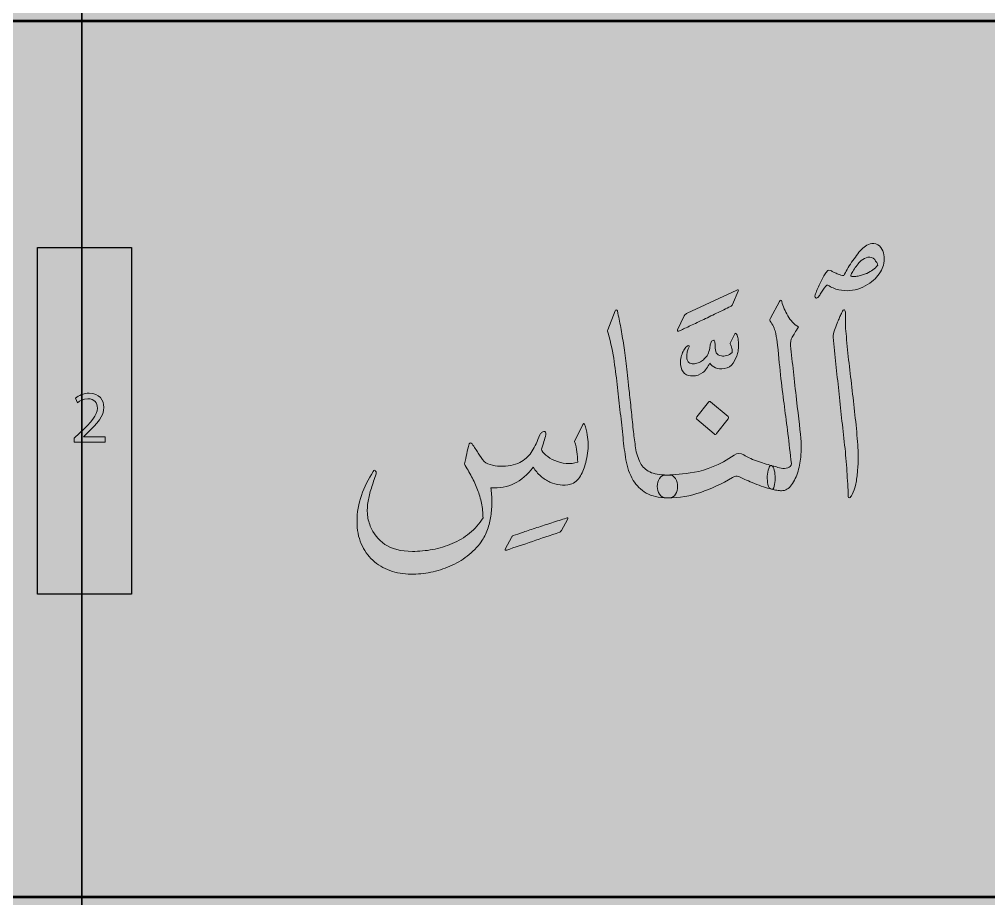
# Model space of a CAD drawing. Header units: inches. Extents: x -1481 to -429, y -1676 to -696.
# Drawn here: x -836.4 to -800.39, y -865.23 to -832.57 of the extents above; entities that cross this region are included whole.
import ezdxf

# ---------------------------------------------------------------- set-up
doc = ezdxf.new("R2010")
doc.units = ezdxf.units.IN
doc.header["$MEASUREMENT"] = 0
doc.layers.add('Layer 1', color=7, linetype='Continuous')
picture_1 = doc.add_image_def('image11.png', size_in_pixel=(53, 195))

# ---------------------------------------------------------------- blocks, each defined once
blk = doc.blocks.new('block 233')
at = {"layer": 'Layer 1', "true_color": 0x009344}
h = blk.add_hatch(color=114, dxfattribs=at)
h.dxf.hatch_style = 2
h.paths.add_polyline_path([(-693.785, -985.727), (-933.785, -985.727), (-933.785, -695.727), (-693.785, -695.727)])
blk = doc.blocks.new('block 299')
at = {"layer": 'Layer 1', "color": 40, "lineweight": 30, "true_color": 0xf9a01b}
for points in [[(-873.134, -776.717), (-834.071, -776.717), (-834.071, -979.845), (-873.134, -979.845), (-873.134, -776.717)], [(-834.071, -776.717), (-795.008, -776.717), (-795.008, -979.845), (-834.071, -979.845), (-834.071, -776.717)]]:
    blk.add_lwpolyline(points, dxfattribs=at)
blk = doc.blocks.new('block 298')
at = {"layer": 'Layer 1', "true_color": 0x49c6ea}
h = blk.add_hatch(color=133, dxfattribs=at)
h.dxf.hatch_style = 2
h.paths.add_polyline_path([(-918.978, -972.482), (-748.663, -972.482), (-748.663, -755.291), (-918.978, -755.291)])
h = blk.add_hatch(color=133, dxfattribs=at)
h.dxf.hatch_style = 2
h.paths.add_polyline_path([(-907.24, -967.404), (-761.143, -967.404), (-761.143, -765.838), (-907.24, -765.838)])
at = {"layer": 'Layer 1', "true_color": 0xffed96}
h = blk.add_hatch(color=41, dxfattribs=at)
h.dxf.hatch_style = 2
h.paths.add_polyline_path([(-911.867, -865.164), (-756.165, -865.164), (-756.165, -832.639), (-911.867, -832.639)])
at = {"layer": 'Layer 1', "lineweight": 0}
blk.add_lwpolyline([(-911.867, -865.164), (-756.165, -865.164), (-756.165, -832.639), (-911.867, -832.639), (-911.867, -865.164)], dxfattribs=at)
at = {"layer": 'Layer 1', "color": 44, "lineweight": 53, "true_color": 0xaf7e09}
blk.add_lwpolyline([(-911.867, -865.164), (-756.165, -865.164), (-756.165, -832.639), (-911.867, -832.639), (-911.867, -865.164)], dxfattribs=at)
at = {"layer": 'Layer 1'}
blk.add_blockref('block 299', (0, 0), dxfattribs=at)
blk = doc.blocks.new('block 343')
at = {"layer": 'Layer 1', "true_color": 0x231f20}
h = blk.add_hatch(color=250, dxfattribs=at)
h.dxf.hatch_style = 2
edge = h.paths.add_edge_path()
edge.add_spline(control_points=[(-816.326, -851.625), (-816.669, -851.735), (-817.006, -851.847), (-817.339, -851.962), (-817.671, -852.076), (-817.989, -852.183), (-818.294, -852.283), (-818.35, -852.301), (-818.364, -852.283), (-818.336, -852.23), (-818.336, -852.23), (-818.121, -851.823), (-818.121, -851.823), (-818.11, -851.801), (-818.101, -851.785), (-818.092, -851.774), (-818.083, -851.764), (-818.068, -851.755), (-818.047, -851.748), (-817.953, -851.712), (-817.829, -851.668), (-817.675, -851.617), (-817.521, -851.565), (-817.354, -851.51), (-817.173, -851.451), (-816.993, -851.392), (-816.809, -851.332), (-816.62, -851.271), (-816.431, -851.21), (-816.251, -851.154), (-816.079, -851.1), (-816.051, -851.089), (-816.034, -851.086), (-816.027, -851.092), (-816.02, -851.097), (-816.023, -851.114), (-816.037, -851.143), (-816.037, -851.143), (-816.263, -851.561), (-816.263, -851.561), (-816.273, -851.575), (-816.283, -851.588), (-816.292, -851.6), (-816.3, -851.613), (-816.312, -851.621), (-816.326, -851.625)], knot_values=[0, 0, 0, 0, 1, 1, 1, 2, 2, 2, 3, 3, 3, 4, 4, 4, 5, 5, 5, 6, 6, 6, 7, 7, 7, 8, 8, 8, 9, 9, 9, 10, 10, 10, 11, 11, 11, 12, 12, 12, 13, 13, 13, 14, 14, 14, 15, 15, 15, 15], degree=3, periodic=1)
at = {"layer": 'Layer 1', "lineweight": 0}
blk.add_open_spline([(-816.326, -851.625), (-816.669, -851.735), (-817.006, -851.847), (-817.339, -851.962), (-817.671, -852.076), (-817.989, -852.183), (-818.294, -852.283), (-818.35, -852.301), (-818.364, -852.283), (-818.336, -852.23), (-818.336, -852.23), (-818.121, -851.823), (-818.121, -851.823), (-818.11, -851.801), (-818.101, -851.785), (-818.092, -851.774), (-818.083, -851.764), (-818.068, -851.755), (-818.047, -851.748), (-817.953, -851.712), (-817.829, -851.668), (-817.675, -851.617), (-817.521, -851.565), (-817.354, -851.51), (-817.173, -851.451), (-816.993, -851.392), (-816.809, -851.332), (-816.62, -851.271), (-816.431, -851.21), (-816.251, -851.154), (-816.079, -851.1), (-816.051, -851.089), (-816.034, -851.086), (-816.027, -851.092), (-816.02, -851.097), (-816.023, -851.114), (-816.037, -851.143), (-816.037, -851.143), (-816.263, -851.561), (-816.263, -851.561), (-816.273, -851.575), (-816.283, -851.588), (-816.292, -851.6), (-816.3, -851.613), (-816.312, -851.621), (-816.326, -851.625)], degree=3, knots=[0, 0, 0, 0, 1, 1, 1, 2, 2, 2, 3, 3, 3, 4, 4, 4, 5, 5, 5, 6, 6, 6, 7, 7, 7, 8, 8, 8, 9, 9, 9, 10, 10, 10, 11, 11, 11, 12, 12, 12, 13, 13, 13, 14, 14, 14, 15, 15, 15, 15], dxfattribs=at)
blk = doc.blocks.new('block 374')
at = {"layer": 'Layer 1', "lineweight": 0}
blk.add_lwpolyline([(-835.718, -853.918), (-832.235, -853.918), (-832.235, -841.042), (-835.718, -841.042), (-835.718, -853.918)], dxfattribs=at)
at = {"layer": 'Layer 1'}
image = blk.add_image(picture_1, insert=(-835.718, -853.918), size_in_units=(3.483, 12.876), dxfattribs=at)
blk = doc.blocks.new('block 373')
at = {"layer": 'Layer 1', "lineweight": 0}
blk.add_lwpolyline([(-835.718, -853.918), (-832.235, -853.918), (-832.235, -841.042), (-835.718, -841.042), (-835.718, -853.918)], dxfattribs=at)
at = {"layer": 'Layer 1'}
blk.add_blockref('block 374', (0, 0), dxfattribs=at)
blk = doc.blocks.new('block 375')
at = {"layer": 'Layer 1', "true_color": 0x231f20}
h = blk.add_hatch(color=250, dxfattribs=at)
h.dxf.hatch_style = 2
edge = h.paths.add_edge_path()
edge.add_spline(control_points=[(-834.358, -848.281), (-834.358, -848.281), (-834.358, -848.132), (-834.358, -848.132), (-834.358, -848.132), (-834.168, -847.948), (-834.168, -847.948), (-833.711, -847.512), (-833.504, -847.281), (-833.501, -847.011), (-833.501, -846.829), (-833.589, -846.661), (-833.857, -846.661), (-834.019, -846.661), (-834.154, -846.743), (-834.237, -846.812), (-834.237, -846.812), (-834.314, -846.641), (-834.314, -846.641), (-834.19, -846.537), (-834.014, -846.459), (-833.807, -846.459), (-833.421, -846.459), (-833.259, -846.724), (-833.259, -846.98), (-833.259, -847.311), (-833.498, -847.578), (-833.876, -847.942), (-833.876, -847.942), (-834.019, -848.074), (-834.019, -848.074), (-834.019, -848.074), (-834.019, -848.08), (-834.019, -848.08), (-834.019, -848.08), (-833.215, -848.08), (-833.215, -848.08), (-833.215, -848.08), (-833.215, -848.281), (-833.215, -848.281), (-833.215, -848.281), (-834.358, -848.281), (-834.358, -848.281)], knot_values=[0, 0, 0, 0, 1, 1, 1, 2, 2, 2, 3, 3, 3, 4, 4, 4, 5, 5, 5, 6, 6, 6, 7, 7, 7, 8, 8, 8, 9, 9, 9, 10, 10, 10, 11, 11, 11, 12, 12, 12, 13, 13, 13, 14, 14, 14, 14], degree=3, periodic=1)
at = {"layer": 'Layer 1', "lineweight": 0}
blk.add_open_spline([(-834.358, -848.281), (-834.358, -848.281), (-834.358, -848.132), (-834.358, -848.132), (-834.358, -848.132), (-834.168, -847.948), (-834.168, -847.948), (-833.711, -847.512), (-833.504, -847.281), (-833.501, -847.011), (-833.501, -846.829), (-833.589, -846.661), (-833.857, -846.661), (-834.019, -846.661), (-834.154, -846.743), (-834.237, -846.812), (-834.237, -846.812), (-834.314, -846.641), (-834.314, -846.641), (-834.19, -846.537), (-834.014, -846.459), (-833.807, -846.459), (-833.421, -846.459), (-833.259, -846.724), (-833.259, -846.98), (-833.259, -847.311), (-833.498, -847.578), (-833.876, -847.942), (-833.876, -847.942), (-834.019, -848.074), (-834.019, -848.074), (-834.019, -848.074), (-834.019, -848.08), (-834.019, -848.08), (-834.019, -848.08), (-833.215, -848.08), (-833.215, -848.08), (-833.215, -848.08), (-833.215, -848.281), (-833.215, -848.281), (-833.215, -848.281), (-834.358, -848.281), (-834.358, -848.281)], degree=3, knots=[0, 0, 0, 0, 1, 1, 1, 2, 2, 2, 3, 3, 3, 4, 4, 4, 5, 5, 5, 6, 6, 6, 7, 7, 7, 8, 8, 8, 9, 9, 9, 10, 10, 10, 11, 11, 11, 12, 12, 12, 13, 13, 13, 14, 14, 14, 14], dxfattribs=at)
blk = doc.blocks.new('block 297')
at = {"layer": 'Layer 1', "true_color": 0x231f20}
h = blk.add_hatch(color=250, dxfattribs=at)
h.dxf.hatch_style = 2
edge = h.paths.add_edge_path()
edge.add_spline(control_points=[(-812.328, -849.496), (-812.083, -849.496), (-811.745, -849.462), (-811.315, -849.394), (-810.884, -849.326), (-810.393, -849.116), (-809.84, -848.763), (-809.724, -848.68), (-809.606, -848.677), (-809.483, -848.752), (-809.371, -848.823), (-809.215, -848.896), (-809.013, -848.969), (-808.812, -849.042), (-808.626, -849.102), (-808.454, -849.148), (-808.409, -849.162), (-808.375, -849.218), (-808.352, -849.314), (-808.329, -849.41), (-808.318, -849.513), (-808.318, -849.622), (-808.318, -849.731), (-808.33, -849.828), (-808.355, -849.914), (-808.379, -849.999), (-808.412, -850.035), (-808.454, -850.021), (-808.65, -849.974), (-808.861, -849.905), (-809.087, -849.814), (-809.312, -849.723), (-809.481, -849.648), (-809.593, -849.587), (-809.667, -849.551), (-809.721, -849.534), (-809.756, -849.536), (-809.791, -849.538), (-809.84, -849.557), (-809.903, -849.592), (-810.309, -849.824), (-810.702, -850.007), (-811.084, -850.141), (-811.465, -850.275), (-811.88, -850.342), (-812.328, -850.342), (-812.328, -850.342), (-812.37, -850.342), (-812.37, -850.342), (-812.478, -850.342), (-812.56, -850.298), (-812.616, -850.211), (-812.672, -850.123), (-812.7, -850.026), (-812.7, -849.919), (-812.7, -849.812), (-812.672, -849.715), (-812.616, -849.627), (-812.56, -849.54), (-812.478, -849.496), (-812.37, -849.496), (-812.37, -849.496), (-812.328, -849.496), (-812.328, -849.496)], knot_values=[0, 0, 0, 0, 1, 1, 1, 2, 2, 2, 3, 3, 3, 4, 4, 4, 5, 5, 5, 6, 6, 6, 7, 7, 7, 8, 8, 8, 9, 9, 9, 10, 10, 10, 11, 11, 11, 12, 12, 12, 13, 13, 13, 14, 14, 14, 15, 15, 15, 16, 16, 16, 17, 17, 17, 18, 18, 18, 19, 19, 19, 20, 20, 20, 21, 21, 21, 21], degree=3, periodic=1)
edge = h.paths.add_edge_path()
edge.add_spline(control_points=[(-810.795, -846.787), (-810.767, -846.755), (-810.741, -846.751), (-810.716, -846.776), (-810.716, -846.776), (-810.071, -847.322), (-810.071, -847.322), (-810.043, -847.355), (-810.041, -847.383), (-810.066, -847.408), (-810.066, -847.408), (-810.496, -847.959), (-810.496, -847.959), (-810.52, -847.995), (-810.548, -847.999), (-810.58, -847.97), (-810.58, -847.97), (-811.231, -847.424), (-811.231, -847.424), (-811.255, -847.399), (-811.255, -847.369), (-811.231, -847.333), (-811.231, -847.333), (-810.795, -846.787), (-810.795, -846.787), (-810.795, -846.787), (-810.795, -846.787), (-810.795, -846.787)], knot_values=[0, 0, 0, 0, 1, 1, 1, 2, 2, 2, 3, 3, 3, 4, 4, 4, 5, 5, 5, 6, 6, 6, 7, 7, 7, 8, 8, 8, 9, 9, 9, 9], degree=3, periodic=1)
edge = h.paths.add_edge_path()
edge.add_spline(control_points=[(-808.458, -849.148), (-808.437, -849.155), (-808.392, -849.168), (-808.324, -849.185), (-808.256, -849.203), (-808.182, -849.221), (-808.101, -849.239), (-808.021, -849.257), (-807.938, -849.254), (-807.854, -849.231), (-807.771, -849.208), (-807.725, -849.155), (-807.718, -849.073), (-807.802, -848.299), (-807.888, -847.596), (-807.975, -846.966), (-808.063, -846.337), (-808.147, -845.574), (-808.227, -844.678), (-808.248, -844.528), (-808.272, -844.383), (-808.298, -844.244), (-808.324, -844.105), (-808.381, -843.968), (-808.469, -843.832), (-808.497, -843.789), (-808.513, -843.762), (-808.518, -843.752), (-808.524, -843.741), (-808.514, -843.714), (-808.49, -843.671), (-808.49, -843.671), (-808.164, -843.056), (-808.164, -843.056), (-808.122, -842.988), (-808.092, -842.988), (-808.075, -843.056), (-808.026, -843.231), (-807.952, -843.406), (-807.854, -843.58), (-807.757, -843.755), (-807.624, -843.894), (-807.456, -843.998), (-807.557, -844.159), (-807.635, -844.286), (-807.689, -844.381), (-807.743, -844.475), (-807.762, -844.578), (-807.744, -844.689), (-807.681, -845.317), (-807.609, -845.984), (-807.526, -846.691), (-807.444, -847.397), (-807.387, -847.924), (-807.356, -848.27), (-807.345, -848.391), (-807.348, -848.554), (-807.364, -848.757), (-807.38, -848.961), (-807.415, -849.161), (-807.471, -849.357), (-807.527, -849.553), (-807.607, -849.723), (-807.71, -849.865), (-807.813, -850.008), (-807.938, -850.079), (-808.085, -850.079), (-808.131, -850.079), (-808.188, -850.074), (-808.256, -850.063), (-808.324, -850.053), (-808.392, -850.038), (-808.458, -850.021), (-808.521, -850.006), (-808.564, -849.95), (-808.587, -849.852), (-808.609, -849.754), (-808.618, -849.65), (-808.613, -849.541), (-808.608, -849.433), (-808.59, -849.337), (-808.56, -849.255), (-808.531, -849.173), (-808.497, -849.137), (-808.458, -849.148)], knot_values=[0, 0, 0, 0, 1, 1, 1, 2, 2, 2, 3, 3, 3, 4, 4, 4, 5, 5, 5, 6, 6, 6, 7, 7, 7, 8, 8, 8, 9, 9, 9, 10, 10, 10, 11, 11, 11, 12, 12, 12, 13, 13, 13, 14, 14, 14, 15, 15, 15, 16, 16, 16, 17, 17, 17, 18, 18, 18, 19, 19, 19, 20, 20, 20, 21, 21, 21, 22, 22, 22, 23, 23, 23, 24, 24, 24, 25, 25, 25, 26, 26, 26, 27, 27, 27, 28, 28, 28, 28], degree=3, periodic=1)
edge = h.paths.add_edge_path()
edge.add_spline(control_points=[(-805.77, -842.087), (-805.735, -842.019), (-805.693, -841.943), (-805.646, -841.859), (-805.599, -841.775), (-805.544, -841.687), (-805.481, -841.594), (-805.414, -841.505), (-805.352, -841.42), (-805.295, -841.34), (-805.237, -841.26), (-805.176, -841.187), (-805.113, -841.123), (-805.05, -841.059), (-804.982, -841.006), (-804.909, -840.965), (-804.835, -840.924), (-804.75, -840.9), (-804.652, -840.893), (-804.543, -840.914), (-804.459, -840.964), (-804.4, -841.043), (-804.34, -841.121), (-804.301, -841.211), (-804.282, -841.313), (-804.262, -841.415), (-804.261, -841.518), (-804.279, -841.624), (-804.297, -841.729), (-804.328, -841.817), (-804.373, -841.889), (-804.471, -842.071), (-804.615, -842.231), (-804.804, -842.37), (-805.024, -842.528), (-805.271, -842.619), (-805.544, -842.644), (-805.673, -842.658), (-805.812, -842.649), (-805.958, -842.617), (-806.105, -842.585), (-806.24, -842.528), (-806.363, -842.445), (-806.384, -842.438), (-806.408, -842.45), (-806.436, -842.48), (-806.464, -842.511), (-806.494, -842.549), (-806.525, -842.595), (-806.557, -842.642), (-806.588, -842.691), (-806.62, -842.743), (-806.651, -842.794), (-806.679, -842.838), (-806.704, -842.874), (-806.739, -842.92), (-806.771, -842.937), (-806.801, -842.925), (-806.831, -842.912), (-806.845, -842.888), (-806.845, -842.852), (-806.832, -842.799), (-806.811, -842.736), (-806.782, -842.665), (-806.755, -842.594), (-806.724, -842.522), (-806.691, -842.451), (-806.657, -842.379), (-806.623, -842.31), (-806.588, -842.242), (-806.553, -842.174), (-806.52, -842.115), (-806.489, -842.065), (-806.461, -842.012), (-806.427, -841.965), (-806.389, -841.926), (-806.35, -841.887), (-806.298, -841.882), (-806.231, -841.91), (-806.217, -841.924), (-806.19, -841.941), (-806.15, -841.961), (-806.11, -841.981), (-806.065, -842), (-806.016, -842.02), (-805.967, -842.039), (-805.92, -842.056), (-805.875, -842.068), (-805.829, -842.081), (-805.794, -842.087), (-805.77, -842.087)], knot_values=[0, 0, 0, 0, 1, 1, 1, 2, 2, 2, 3, 3, 3, 4, 4, 4, 5, 5, 5, 6, 6, 6, 7, 7, 7, 8, 8, 8, 9, 9, 9, 10, 10, 10, 11, 11, 11, 12, 12, 12, 13, 13, 13, 14, 14, 14, 15, 15, 15, 16, 16, 16, 17, 17, 17, 18, 18, 18, 19, 19, 19, 20, 20, 20, 21, 21, 21, 22, 22, 22, 23, 23, 23, 24, 24, 24, 25, 25, 25, 26, 26, 26, 27, 27, 27, 28, 28, 28, 29, 29, 29, 30, 30, 30, 30], degree=3, periodic=1)
edge = h.paths.add_edge_path()
edge.add_spline(control_points=[(-805.775, -843.361), (-805.754, -843.361), (-805.739, -843.37), (-805.73, -843.388), (-805.721, -843.406), (-805.714, -843.425), (-805.709, -843.447), (-805.704, -843.468), (-805.701, -843.49), (-805.701, -843.513), (-805.701, -843.537), (-805.701, -843.554), (-805.701, -843.564), (-805.712, -843.7), (-805.714, -843.833), (-805.707, -843.963), (-805.7, -844.093), (-805.689, -844.225), (-805.675, -844.357), (-805.647, -844.674), (-805.614, -845.003), (-805.575, -845.342), (-805.537, -845.681), (-805.498, -846.022), (-805.457, -846.364), (-805.417, -846.707), (-805.379, -847.048), (-805.342, -847.387), (-805.305, -847.726), (-805.274, -848.056), (-805.25, -848.377), (-805.239, -848.502), (-805.234, -848.649), (-805.234, -848.819), (-805.234, -848.988), (-805.241, -849.16), (-805.255, -849.333), (-805.269, -849.506), (-805.293, -849.671), (-805.326, -849.828), (-805.359, -849.985), (-805.402, -850.117), (-805.455, -850.224), (-805.472, -850.253), (-805.49, -850.278), (-805.507, -850.299), (-805.525, -850.32), (-805.542, -850.335), (-805.56, -850.342), (-805.588, -850.349), (-805.602, -850.335), (-805.602, -850.299), (-805.616, -849.988), (-805.633, -849.674), (-805.654, -849.357), (-805.675, -849.039), (-805.703, -848.716), (-805.738, -848.388), (-805.815, -847.706), (-805.889, -847.035), (-805.958, -846.375), (-806.029, -845.715), (-806.098, -845.047), (-806.168, -844.373), (-806.161, -844.291), (-806.144, -844.207), (-806.116, -844.121), (-806.088, -844.035), (-806.055, -843.946), (-806.016, -843.853), (-805.995, -843.803), (-805.973, -843.749), (-805.948, -843.69), (-805.924, -843.631), (-805.9, -843.578), (-805.877, -843.53), (-805.854, -843.481), (-805.834, -843.441), (-805.817, -843.409), (-805.799, -843.377), (-805.785, -843.361), (-805.775, -843.361)], knot_values=[0, 0, 0, 0, 1, 1, 1, 2, 2, 2, 3, 3, 3, 4, 4, 4, 5, 5, 5, 6, 6, 6, 7, 7, 7, 8, 8, 8, 9, 9, 9, 10, 10, 10, 11, 11, 11, 12, 12, 12, 13, 13, 13, 14, 14, 14, 15, 15, 15, 16, 16, 16, 17, 17, 17, 18, 18, 18, 19, 19, 19, 20, 20, 20, 21, 21, 21, 22, 22, 22, 23, 23, 23, 24, 24, 24, 25, 25, 25, 26, 26, 26, 27, 27, 27, 27], degree=3, periodic=1)
edge = h.paths.add_edge_path()
edge.add_spline(control_points=[(-804.62, -841.493), (-804.697, -841.414), (-804.781, -841.385), (-804.872, -841.407), (-804.963, -841.428), (-805.047, -841.471), (-805.124, -841.535), (-805.155, -841.557), (-805.195, -841.597), (-805.242, -841.656), (-805.289, -841.715), (-805.334, -841.776), (-805.376, -841.84), (-805.418, -841.905), (-805.452, -841.963), (-805.478, -842.014), (-805.504, -842.066), (-805.512, -842.097), (-805.502, -842.108), (-805.47, -842.126), (-805.427, -842.132), (-805.371, -842.127), (-805.315, -842.122), (-805.257, -842.112), (-805.197, -842.097), (-805.138, -842.083), (-805.083, -842.067), (-805.032, -842.049), (-804.981, -842.031), (-804.944, -842.019), (-804.919, -842.012), (-804.828, -841.965), (-804.751, -841.921), (-804.686, -841.878), (-804.621, -841.835), (-804.562, -841.776), (-804.51, -841.701), (-804.51, -841.666), (-804.523, -841.632), (-804.549, -841.6), (-804.576, -841.567), (-804.599, -841.532), (-804.62, -841.493)], knot_values=[0, 0, 0, 0, 1, 1, 1, 2, 2, 2, 3, 3, 3, 4, 4, 4, 5, 5, 5, 6, 6, 6, 7, 7, 7, 8, 8, 8, 9, 9, 9, 10, 10, 10, 11, 11, 11, 12, 12, 12, 13, 13, 13, 14, 14, 14, 14], degree=3, periodic=1)
h = blk.add_hatch(color=250, dxfattribs=at)
h.dxf.hatch_style = 2
edge = h.paths.add_edge_path()
edge.add_spline(control_points=[(-809.903, -843.163), (-809.913, -843.194), (-809.937, -843.219), (-809.974, -843.237), (-810.142, -843.318), (-810.318, -843.403), (-810.502, -843.491), (-810.685, -843.58), (-810.863, -843.664), (-811.035, -843.746), (-811.207, -843.827), (-811.367, -843.903), (-811.515, -843.974), (-811.663, -844.044), (-811.789, -844.103), (-811.894, -844.148), (-811.917, -844.159), (-811.934, -844.159), (-811.944, -844.148), (-811.954, -844.138), (-811.954, -844.122), (-811.944, -844.101), (-811.944, -844.101), (-811.697, -843.581), (-811.697, -843.581), (-811.68, -843.553), (-811.662, -843.533), (-811.644, -843.52), (-811.625, -843.508), (-811.607, -843.497), (-811.591, -843.486), (-811.591, -843.486), (-809.746, -842.627), (-809.746, -842.627), (-809.693, -842.603), (-809.676, -842.617), (-809.696, -842.67), (-809.696, -842.67), (-809.903, -843.163), (-809.903, -843.163), (-809.903, -843.163), (-809.903, -843.163), (-809.903, -843.163)], knot_values=[0, 0, 0, 0, 1, 1, 1, 2, 2, 2, 3, 3, 3, 4, 4, 4, 5, 5, 5, 6, 6, 6, 7, 7, 7, 8, 8, 8, 9, 9, 9, 10, 10, 10, 11, 11, 11, 12, 12, 12, 13, 13, 13, 14, 14, 14, 14], degree=3, periodic=1)
edge = h.paths.add_edge_path()
edge.add_spline(control_points=[(-810.747, -845.337), (-810.824, -845.494), (-810.912, -845.612), (-811.01, -845.69), (-811.115, -845.772), (-811.239, -845.815), (-811.382, -845.819), (-811.498, -845.822), (-811.598, -845.792), (-811.684, -845.728), (-811.77, -845.663), (-811.82, -845.551), (-811.834, -845.39), (-811.841, -845.319), (-811.837, -845.245), (-811.823, -845.168), (-811.809, -845.091), (-811.788, -845.019), (-811.76, -844.951), (-811.732, -844.887), (-811.7, -844.831), (-811.663, -844.783), (-811.626, -844.734), (-811.587, -844.703), (-811.545, -844.689), (-811.503, -844.685), (-811.5, -844.718), (-811.535, -844.785), (-811.556, -844.825), (-811.572, -844.871), (-811.584, -844.925), (-811.597, -844.978), (-811.604, -845.031), (-811.605, -845.082), (-811.607, -845.134), (-811.603, -845.178), (-811.592, -845.214), (-811.582, -845.249), (-811.559, -845.283), (-811.524, -845.315), (-811.472, -845.355), (-811.416, -845.373), (-811.356, -845.372), (-811.297, -845.37), (-811.239, -845.356), (-811.183, -845.331), (-811.123, -845.306), (-811.07, -845.277), (-811.023, -845.243), (-810.976, -845.209), (-810.928, -845.164), (-810.879, -845.107), (-810.833, -845.053), (-810.8, -844.985), (-810.779, -844.903), (-810.758, -844.821), (-810.744, -844.753), (-810.737, -844.7), (-810.733, -844.653), (-810.721, -844.607), (-810.7, -844.56), (-810.679, -844.514), (-810.644, -844.491), (-810.595, -844.491), (-810.585, -844.491), (-810.577, -844.501), (-810.571, -844.52), (-810.566, -844.54), (-810.562, -844.562), (-810.558, -844.587), (-810.555, -844.612), (-810.553, -844.636), (-810.553, -844.66), (-810.553, -844.683), (-810.553, -844.7), (-810.553, -844.71), (-810.553, -844.814), (-810.537, -844.895), (-810.506, -844.954), (-810.474, -845.013), (-810.411, -845.053), (-810.317, -845.074), (-810.268, -845.085), (-810.204, -845.08), (-810.125, -845.058), (-810.047, -845.037), (-809.978, -845.001), (-809.918, -844.951), (-809.911, -844.944), (-809.909, -844.925), (-809.913, -844.892), (-809.916, -844.86), (-809.922, -844.826), (-809.931, -844.791), (-809.94, -844.755), (-809.952, -844.717), (-809.968, -844.676), (-809.984, -844.635), (-809.993, -844.61), (-809.997, -844.603), (-809.997, -844.603), (-809.803, -844.229), (-809.803, -844.229), (-809.768, -844.246), (-809.74, -844.286), (-809.721, -844.346), (-809.702, -844.407), (-809.69, -844.476), (-809.684, -844.552), (-809.679, -844.629), (-809.68, -844.707), (-809.687, -844.785), (-809.694, -844.864), (-809.703, -844.93), (-809.713, -844.983), (-809.755, -845.115), (-809.812, -845.235), (-809.884, -845.342), (-809.956, -845.449), (-810.065, -845.517), (-810.212, -845.546), (-810.341, -845.571), (-810.45, -845.562), (-810.537, -845.519), (-810.625, -845.476), (-810.695, -845.415), (-810.747, -845.337)], knot_values=[0, 0, 0, 0, 1, 1, 1, 2, 2, 2, 3, 3, 3, 4, 4, 4, 5, 5, 5, 6, 6, 6, 7, 7, 7, 8, 8, 8, 9, 9, 9, 10, 10, 10, 11, 11, 11, 12, 12, 12, 13, 13, 13, 14, 14, 14, 15, 15, 15, 16, 16, 16, 17, 17, 17, 18, 18, 18, 19, 19, 19, 20, 20, 20, 21, 21, 21, 22, 22, 22, 23, 23, 23, 24, 24, 24, 25, 25, 25, 26, 26, 26, 27, 27, 27, 28, 28, 28, 29, 29, 29, 30, 30, 30, 31, 31, 31, 32, 32, 32, 33, 33, 33, 34, 34, 34, 35, 35, 35, 36, 36, 36, 37, 37, 37, 38, 38, 38, 39, 39, 39, 40, 40, 40, 41, 41, 41, 42, 42, 42, 42], degree=3, periodic=1)
h = blk.add_hatch(color=250, dxfattribs=at)
h.dxf.hatch_style = 2
edge = h.paths.add_edge_path()
edge.add_spline(control_points=[(-819.136, -848.998), (-819.052, -849.062), (-818.947, -849.108), (-818.821, -849.135), (-818.695, -849.161), (-818.566, -849.173), (-818.435, -849.169), (-818.304, -849.166), (-818.176, -849.149), (-818.052, -849.119), (-817.928, -849.088), (-817.824, -849.046), (-817.74, -848.993), (-817.572, -848.893), (-817.441, -848.763), (-817.346, -848.602), (-817.252, -848.441), (-817.156, -848.243), (-817.058, -848.008), (-817.044, -847.972), (-817.023, -847.943), (-816.995, -847.919), (-816.967, -847.896), (-816.939, -847.883), (-816.913, -847.879), (-816.887, -847.876), (-816.866, -847.883), (-816.85, -847.901), (-816.834, -847.918), (-816.832, -847.951), (-816.842, -847.997), (-816.863, -848.09), (-816.885, -848.175), (-816.908, -848.254), (-816.931, -848.332), (-816.961, -848.427), (-817, -848.538), (-816.986, -848.606), (-816.932, -848.679), (-816.84, -848.757), (-816.747, -848.836), (-816.635, -848.903), (-816.504, -848.958), (-816.373, -849.013), (-816.232, -849.05), (-816.081, -849.068), (-815.931, -849.086), (-815.789, -849.068), (-815.656, -849.014), (-815.656, -848.879), (-815.665, -848.753), (-815.682, -848.637), (-815.7, -848.521), (-815.73, -848.391), (-815.772, -848.249), (-815.772, -848.249), (-815.462, -847.617), (-815.462, -847.617), (-815.438, -847.571), (-815.417, -847.567), (-815.399, -847.606), (-815.315, -847.888), (-815.271, -848.136), (-815.268, -848.35), (-815.264, -848.564), (-815.294, -848.791), (-815.357, -849.03), (-815.378, -849.116), (-815.405, -849.202), (-815.438, -849.29), (-815.472, -849.377), (-815.511, -849.458), (-815.556, -849.533), (-815.602, -849.608), (-815.655, -849.673), (-815.717, -849.726), (-815.778, -849.78), (-815.847, -849.817), (-815.924, -849.839), (-816.053, -849.871), (-816.183, -849.88), (-816.312, -849.865), (-816.442, -849.851), (-816.567, -849.816), (-816.688, -849.761), (-816.808, -849.706), (-816.922, -849.631), (-817.029, -849.536), (-817.135, -849.442), (-817.229, -849.332), (-817.309, -849.207), (-817.523, -849.489), (-817.757, -849.691), (-818.013, -849.814), (-818.268, -849.938), (-818.559, -849.988), (-818.884, -849.967), (-818.86, -850.142), (-818.846, -850.318), (-818.845, -850.494), (-818.843, -850.671), (-818.855, -850.846), (-818.881, -851.019), (-818.908, -851.192), (-818.95, -851.36), (-819.007, -851.522), (-819.065, -851.685), (-819.143, -851.835), (-819.241, -851.975), (-819.388, -852.178), (-819.561, -852.356), (-819.761, -852.507), (-819.96, -852.659), (-820.173, -852.785), (-820.401, -852.885), (-820.632, -852.985), (-820.87, -853.059), (-821.115, -853.107), (-821.36, -853.155), (-821.603, -853.179), (-821.844, -853.179), (-822.124, -853.179), (-822.387, -853.134), (-822.631, -853.045), (-822.876, -852.956), (-823.089, -852.828), (-823.269, -852.66), (-823.449, -852.492), (-823.592, -852.288), (-823.697, -852.047), (-823.802, -851.806), (-823.854, -851.532), (-823.854, -851.225), (-823.854, -850.89), (-823.799, -850.566), (-823.689, -850.253), (-823.579, -849.941), (-823.434, -849.646), (-823.256, -849.367), (-823.235, -849.335), (-823.217, -849.32), (-823.201, -849.322), (-823.185, -849.324), (-823.172, -849.334), (-823.162, -849.351), (-823.151, -849.369), (-823.144, -849.39), (-823.141, -849.413), (-823.137, -849.436), (-823.137, -849.451), (-823.141, -849.458), (-823.207, -849.64), (-823.267, -849.815), (-823.322, -849.983), (-823.376, -850.151), (-823.416, -850.313), (-823.442, -850.47), (-823.469, -850.627), (-823.477, -850.782), (-823.469, -850.933), (-823.46, -851.085), (-823.424, -851.238), (-823.361, -851.391), (-823.249, -851.669), (-823.068, -851.896), (-822.818, -852.071), (-822.568, -852.246), (-822.226, -852.333), (-821.792, -852.333), (-821.547, -852.333), (-821.298, -852.31), (-821.046, -852.264), (-820.794, -852.217), (-820.551, -852.144), (-820.317, -852.044), (-820.082, -851.944), (-819.866, -851.816), (-819.669, -851.659), (-819.471, -851.502), (-819.306, -851.313), (-819.173, -851.091), (-819.173, -850.899), (-819.191, -850.716), (-819.228, -850.543), (-819.265, -850.369), (-819.314, -850.203), (-819.377, -850.042), (-819.44, -849.878), (-819.514, -849.717), (-819.598, -849.56), (-819.682, -849.403), (-819.771, -849.243), (-819.865, -849.078), (-819.827, -848.95), (-819.797, -848.826), (-819.776, -848.706), (-819.755, -848.587), (-819.724, -848.465), (-819.682, -848.34), (-819.671, -848.311), (-819.657, -848.298), (-819.64, -848.299), (-819.622, -848.301), (-819.603, -848.315), (-819.582, -848.34), (-819.498, -848.461), (-819.421, -848.575), (-819.351, -848.682), (-819.281, -848.789), (-819.209, -848.895), (-819.136, -848.998)], knot_values=[0, 0, 0, 0, 1, 1, 1, 2, 2, 2, 3, 3, 3, 4, 4, 4, 5, 5, 5, 6, 6, 6, 7, 7, 7, 8, 8, 8, 9, 9, 9, 10, 10, 10, 11, 11, 11, 12, 12, 12, 13, 13, 13, 14, 14, 14, 15, 15, 15, 16, 16, 16, 17, 17, 17, 18, 18, 18, 19, 19, 19, 20, 20, 20, 21, 21, 21, 22, 22, 22, 23, 23, 23, 24, 24, 24, 25, 25, 25, 26, 26, 26, 27, 27, 27, 28, 28, 28, 29, 29, 29, 30, 30, 30, 31, 31, 31, 32, 32, 32, 33, 33, 33, 34, 34, 34, 35, 35, 35, 36, 36, 36, 37, 37, 37, 38, 38, 38, 39, 39, 39, 40, 40, 40, 41, 41, 41, 42, 42, 42, 43, 43, 43, 44, 44, 44, 45, 45, 45, 46, 46, 46, 47, 47, 47, 48, 48, 48, 49, 49, 49, 50, 50, 50, 51, 51, 51, 52, 52, 52, 53, 53, 53, 54, 54, 54, 55, 55, 55, 56, 56, 56, 57, 57, 57, 58, 58, 58, 59, 59, 59, 60, 60, 60, 61, 61, 61, 62, 62, 62, 63, 63, 63, 64, 64, 64, 65, 65, 65, 66, 66, 66, 67, 67, 67, 68, 68, 68, 69, 69, 69, 70, 70, 70, 70], degree=3, periodic=1)
edge = h.paths.add_edge_path()
edge.add_spline(control_points=[(-812.261, -849.496), (-812.156, -849.496), (-812.077, -849.541), (-812.025, -849.63), (-811.972, -849.719), (-811.945, -849.816), (-811.943, -849.922), (-811.942, -850.027), (-811.967, -850.123), (-812.019, -850.211), (-812.072, -850.298), (-812.153, -850.342), (-812.261, -850.342), (-812.271, -850.342), (-812.283, -850.342), (-812.295, -850.342), (-812.307, -850.342), (-812.32, -850.342), (-812.334, -850.342), (-812.649, -850.342), (-812.907, -850.283), (-813.109, -850.165), (-813.31, -850.047), (-813.47, -849.89), (-813.589, -849.694), (-813.729, -849.458), (-813.821, -849.204), (-813.864, -848.931), (-813.908, -848.658), (-813.944, -848.386), (-813.972, -848.115), (-814.003, -847.804), (-814.037, -847.494), (-814.072, -847.183), (-814.107, -846.873), (-814.142, -846.562), (-814.177, -846.252), (-814.212, -845.931), (-814.253, -845.607), (-814.3, -845.28), (-814.347, -844.954), (-814.423, -844.601), (-814.528, -844.223), (-814.535, -844.194), (-814.541, -844.173), (-814.544, -844.159), (-814.548, -844.144), (-814.546, -844.126), (-814.539, -844.105), (-814.539, -844.105), (-814.266, -843.404), (-814.266, -843.404), (-814.255, -843.379), (-814.24, -843.366), (-814.221, -843.366), (-814.202, -843.366), (-814.189, -843.379), (-814.182, -843.404), (-814.136, -843.607), (-814.094, -843.811), (-814.056, -844.017), (-814.017, -844.222), (-813.981, -844.444), (-813.946, -844.683), (-813.911, -844.919), (-813.877, -845.178), (-813.843, -845.462), (-813.81, -845.746), (-813.774, -846.068), (-813.736, -846.428), (-813.708, -846.678), (-813.682, -846.925), (-813.657, -847.167), (-813.633, -847.41), (-813.608, -847.653), (-813.584, -847.895), (-813.559, -848.088), (-813.533, -848.286), (-813.505, -848.489), (-813.477, -848.693), (-813.417, -848.88), (-813.326, -849.052), (-813.246, -849.198), (-813.13, -849.309), (-812.977, -849.384), (-812.825, -849.458), (-812.611, -849.496), (-812.334, -849.496), (-812.32, -849.496), (-812.307, -849.496), (-812.295, -849.496), (-812.283, -849.496), (-812.271, -849.496), (-812.261, -849.496)], knot_values=[0, 0, 0, 0, 1, 1, 1, 2, 2, 2, 3, 3, 3, 4, 4, 4, 5, 5, 5, 6, 6, 6, 7, 7, 7, 8, 8, 8, 9, 9, 9, 10, 10, 10, 11, 11, 11, 12, 12, 12, 13, 13, 13, 14, 14, 14, 15, 15, 15, 16, 16, 16, 17, 17, 17, 18, 18, 18, 19, 19, 19, 20, 20, 20, 21, 21, 21, 22, 22, 22, 23, 23, 23, 24, 24, 24, 25, 25, 25, 26, 26, 26, 27, 27, 27, 28, 28, 28, 29, 29, 29, 30, 30, 30, 31, 31, 31, 31], degree=3, periodic=1)
at = {"layer": 'Layer 1', "lineweight": 0}
for points, knots in [([(-805.77, -842.087), (-805.735, -842.019), (-805.693, -841.943), (-805.646, -841.859), (-805.599, -841.775), (-805.544, -841.687), (-805.481, -841.594), (-805.414, -841.505), (-805.352, -841.42), (-805.295, -841.34), (-805.237, -841.26), (-805.176, -841.187), (-805.113, -841.123), (-805.05, -841.059), (-804.982, -841.006), (-804.909, -840.965), (-804.835, -840.924), (-804.75, -840.9), (-804.652, -840.893), (-804.543, -840.914), (-804.459, -840.964), (-804.4, -841.043), (-804.34, -841.121), (-804.301, -841.211), (-804.282, -841.313), (-804.262, -841.415), (-804.261, -841.518), (-804.279, -841.624), (-804.297, -841.729), (-804.328, -841.817), (-804.373, -841.889), (-804.471, -842.071), (-804.615, -842.231), (-804.804, -842.37), (-805.024, -842.528), (-805.271, -842.619), (-805.544, -842.644), (-805.673, -842.658), (-805.812, -842.649), (-805.958, -842.617), (-806.105, -842.585), (-806.24, -842.528), (-806.363, -842.445), (-806.384, -842.438), (-806.408, -842.45), (-806.436, -842.48), (-806.464, -842.511), (-806.494, -842.549), (-806.525, -842.595), (-806.557, -842.642), (-806.588, -842.691), (-806.62, -842.743), (-806.651, -842.794), (-806.679, -842.838), (-806.704, -842.874), (-806.739, -842.92), (-806.771, -842.937), (-806.801, -842.925), (-806.831, -842.912), (-806.845, -842.888), (-806.845, -842.852), (-806.832, -842.799), (-806.811, -842.736), (-806.782, -842.665), (-806.755, -842.594), (-806.724, -842.522), (-806.691, -842.451), (-806.657, -842.379), (-806.623, -842.31), (-806.588, -842.242), (-806.553, -842.174), (-806.52, -842.115), (-806.489, -842.065), (-806.461, -842.012), (-806.427, -841.965), (-806.389, -841.926), (-806.35, -841.887), (-806.298, -841.882), (-806.231, -841.91), (-806.217, -841.924), (-806.19, -841.941), (-806.15, -841.961), (-806.11, -841.981), (-806.065, -842), (-806.016, -842.02), (-805.967, -842.039), (-805.92, -842.056), (-805.875, -842.068), (-805.829, -842.081), (-805.794, -842.087), (-805.77, -842.087)], [0, 0, 0, 0, 1, 1, 1, 2, 2, 2, 3, 3, 3, 4, 4, 4, 5, 5, 5, 6, 6, 6, 7, 7, 7, 8, 8, 8, 9, 9, 9, 10, 10, 10, 11, 11, 11, 12, 12, 12, 13, 13, 13, 14, 14, 14, 15, 15, 15, 16, 16, 16, 17, 17, 17, 18, 18, 18, 19, 19, 19, 20, 20, 20, 21, 21, 21, 22, 22, 22, 23, 23, 23, 24, 24, 24, 25, 25, 25, 26, 26, 26, 27, 27, 27, 28, 28, 28, 29, 29, 29, 30, 30, 30, 30]), ([(-804.62, -841.493), (-804.697, -841.414), (-804.781, -841.385), (-804.872, -841.407), (-804.963, -841.428), (-805.047, -841.471), (-805.124, -841.535), (-805.155, -841.557), (-805.195, -841.597), (-805.242, -841.656), (-805.289, -841.715), (-805.334, -841.776), (-805.376, -841.84), (-805.418, -841.905), (-805.452, -841.963), (-805.478, -842.014), (-805.504, -842.066), (-805.512, -842.097), (-805.502, -842.108), (-805.47, -842.126), (-805.427, -842.132), (-805.371, -842.127), (-805.315, -842.122), (-805.257, -842.112), (-805.197, -842.097), (-805.138, -842.083), (-805.083, -842.067), (-805.032, -842.049), (-804.981, -842.031), (-804.944, -842.019), (-804.919, -842.012), (-804.828, -841.965), (-804.751, -841.921), (-804.686, -841.878), (-804.621, -841.835), (-804.562, -841.776), (-804.51, -841.701), (-804.51, -841.666), (-804.523, -841.632), (-804.549, -841.6), (-804.576, -841.567), (-804.599, -841.532), (-804.62, -841.493)], [0, 0, 0, 0, 1, 1, 1, 2, 2, 2, 3, 3, 3, 4, 4, 4, 5, 5, 5, 6, 6, 6, 7, 7, 7, 8, 8, 8, 9, 9, 9, 10, 10, 10, 11, 11, 11, 12, 12, 12, 13, 13, 13, 14, 14, 14, 14]), ([(-809.903, -843.163), (-809.913, -843.194), (-809.937, -843.219), (-809.974, -843.237), (-810.142, -843.318), (-810.318, -843.403), (-810.502, -843.491), (-810.685, -843.58), (-810.863, -843.664), (-811.035, -843.746), (-811.207, -843.827), (-811.367, -843.903), (-811.515, -843.974), (-811.663, -844.044), (-811.789, -844.103), (-811.894, -844.148), (-811.917, -844.159), (-811.934, -844.159), (-811.944, -844.148), (-811.954, -844.138), (-811.954, -844.122), (-811.944, -844.101), (-811.944, -844.101), (-811.697, -843.581), (-811.697, -843.581), (-811.68, -843.553), (-811.662, -843.533), (-811.644, -843.52), (-811.625, -843.508), (-811.607, -843.497), (-811.591, -843.486), (-811.591, -843.486), (-809.746, -842.627), (-809.746, -842.627), (-809.693, -842.603), (-809.676, -842.617), (-809.696, -842.67), (-809.696, -842.67), (-809.903, -843.163), (-809.903, -843.163), (-809.903, -843.163), (-809.903, -843.163), (-809.903, -843.163)], [0, 0, 0, 0, 1, 1, 1, 2, 2, 2, 3, 3, 3, 4, 4, 4, 5, 5, 5, 6, 6, 6, 7, 7, 7, 8, 8, 8, 9, 9, 9, 10, 10, 10, 11, 11, 11, 12, 12, 12, 13, 13, 13, 14, 14, 14, 14]), ([(-808.458, -849.148), (-808.437, -849.155), (-808.392, -849.168), (-808.324, -849.185), (-808.256, -849.203), (-808.182, -849.221), (-808.101, -849.239), (-808.021, -849.257), (-807.938, -849.254), (-807.854, -849.231), (-807.771, -849.208), (-807.725, -849.155), (-807.718, -849.073), (-807.802, -848.299), (-807.888, -847.596), (-807.975, -846.966), (-808.063, -846.337), (-808.147, -845.574), (-808.227, -844.678), (-808.248, -844.528), (-808.272, -844.383), (-808.298, -844.244), (-808.324, -844.105), (-808.381, -843.968), (-808.469, -843.832), (-808.497, -843.789), (-808.513, -843.762), (-808.518, -843.752), (-808.524, -843.741), (-808.514, -843.714), (-808.49, -843.671), (-808.49, -843.671), (-808.164, -843.056), (-808.164, -843.056), (-808.122, -842.988), (-808.092, -842.988), (-808.075, -843.056), (-808.026, -843.231), (-807.952, -843.406), (-807.854, -843.58), (-807.757, -843.755), (-807.624, -843.894), (-807.456, -843.998), (-807.557, -844.159), (-807.635, -844.286), (-807.689, -844.381), (-807.743, -844.475), (-807.762, -844.578), (-807.744, -844.689), (-807.681, -845.317), (-807.609, -845.984), (-807.526, -846.691), (-807.444, -847.397), (-807.387, -847.924), (-807.356, -848.27), (-807.345, -848.391), (-807.348, -848.554), (-807.364, -848.757), (-807.38, -848.961), (-807.415, -849.161), (-807.471, -849.357), (-807.527, -849.553), (-807.607, -849.723), (-807.71, -849.865), (-807.813, -850.008), (-807.938, -850.079), (-808.085, -850.079), (-808.131, -850.079), (-808.188, -850.074), (-808.256, -850.063), (-808.324, -850.053), (-808.392, -850.038), (-808.458, -850.021), (-808.521, -850.006), (-808.564, -849.95), (-808.587, -849.852), (-808.609, -849.754), (-808.618, -849.65), (-808.613, -849.541), (-808.608, -849.433), (-808.59, -849.337), (-808.56, -849.255), (-808.531, -849.173), (-808.497, -849.137), (-808.458, -849.148)], [0, 0, 0, 0, 1, 1, 1, 2, 2, 2, 3, 3, 3, 4, 4, 4, 5, 5, 5, 6, 6, 6, 7, 7, 7, 8, 8, 8, 9, 9, 9, 10, 10, 10, 11, 11, 11, 12, 12, 12, 13, 13, 13, 14, 14, 14, 15, 15, 15, 16, 16, 16, 17, 17, 17, 18, 18, 18, 19, 19, 19, 20, 20, 20, 21, 21, 21, 22, 22, 22, 23, 23, 23, 24, 24, 24, 25, 25, 25, 26, 26, 26, 27, 27, 27, 28, 28, 28, 28]), ([(-812.261, -849.496), (-812.156, -849.496), (-812.077, -849.541), (-812.025, -849.63), (-811.972, -849.719), (-811.945, -849.816), (-811.943, -849.922), (-811.942, -850.027), (-811.967, -850.123), (-812.019, -850.211), (-812.072, -850.298), (-812.153, -850.342), (-812.261, -850.342), (-812.271, -850.342), (-812.283, -850.342), (-812.295, -850.342), (-812.307, -850.342), (-812.32, -850.342), (-812.334, -850.342), (-812.649, -850.342), (-812.907, -850.283), (-813.109, -850.165), (-813.31, -850.047), (-813.47, -849.89), (-813.589, -849.694), (-813.729, -849.458), (-813.821, -849.204), (-813.864, -848.931), (-813.908, -848.658), (-813.944, -848.386), (-813.972, -848.115), (-814.003, -847.804), (-814.037, -847.494), (-814.072, -847.183), (-814.107, -846.873), (-814.142, -846.562), (-814.177, -846.252), (-814.212, -845.931), (-814.253, -845.607), (-814.3, -845.28), (-814.347, -844.954), (-814.423, -844.601), (-814.528, -844.223), (-814.535, -844.194), (-814.541, -844.173), (-814.544, -844.159), (-814.548, -844.144), (-814.546, -844.126), (-814.539, -844.105), (-814.539, -844.105), (-814.266, -843.404), (-814.266, -843.404), (-814.255, -843.379), (-814.24, -843.366), (-814.221, -843.366), (-814.202, -843.366), (-814.189, -843.379), (-814.182, -843.404), (-814.136, -843.607), (-814.094, -843.811), (-814.056, -844.017), (-814.017, -844.222), (-813.981, -844.444), (-813.946, -844.683), (-813.911, -844.919), (-813.877, -845.178), (-813.843, -845.462), (-813.81, -845.746), (-813.774, -846.068), (-813.736, -846.428), (-813.708, -846.678), (-813.682, -846.925), (-813.657, -847.167), (-813.633, -847.41), (-813.608, -847.653), (-813.584, -847.895), (-813.559, -848.088), (-813.533, -848.286), (-813.505, -848.489), (-813.477, -848.693), (-813.417, -848.88), (-813.326, -849.052), (-813.246, -849.198), (-813.13, -849.309), (-812.977, -849.384), (-812.825, -849.458), (-812.611, -849.496), (-812.334, -849.496), (-812.32, -849.496), (-812.307, -849.496), (-812.295, -849.496), (-812.283, -849.496), (-812.271, -849.496), (-812.261, -849.496)], [0, 0, 0, 0, 1, 1, 1, 2, 2, 2, 3, 3, 3, 4, 4, 4, 5, 5, 5, 6, 6, 6, 7, 7, 7, 8, 8, 8, 9, 9, 9, 10, 10, 10, 11, 11, 11, 12, 12, 12, 13, 13, 13, 14, 14, 14, 15, 15, 15, 16, 16, 16, 17, 17, 17, 18, 18, 18, 19, 19, 19, 20, 20, 20, 21, 21, 21, 22, 22, 22, 23, 23, 23, 24, 24, 24, 25, 25, 25, 26, 26, 26, 27, 27, 27, 28, 28, 28, 29, 29, 29, 30, 30, 30, 31, 31, 31, 31]), ([(-805.775, -843.361), (-805.754, -843.361), (-805.739, -843.37), (-805.73, -843.388), (-805.721, -843.406), (-805.714, -843.425), (-805.709, -843.447), (-805.704, -843.468), (-805.701, -843.49), (-805.701, -843.513), (-805.701, -843.537), (-805.701, -843.554), (-805.701, -843.564), (-805.712, -843.7), (-805.714, -843.833), (-805.707, -843.963), (-805.7, -844.093), (-805.689, -844.225), (-805.675, -844.357), (-805.647, -844.674), (-805.614, -845.003), (-805.575, -845.342), (-805.537, -845.681), (-805.498, -846.022), (-805.457, -846.364), (-805.417, -846.707), (-805.379, -847.048), (-805.342, -847.387), (-805.305, -847.726), (-805.274, -848.056), (-805.25, -848.377), (-805.239, -848.502), (-805.234, -848.649), (-805.234, -848.819), (-805.234, -848.988), (-805.241, -849.16), (-805.255, -849.333), (-805.269, -849.506), (-805.293, -849.671), (-805.326, -849.828), (-805.359, -849.985), (-805.402, -850.117), (-805.455, -850.224), (-805.472, -850.253), (-805.49, -850.278), (-805.507, -850.299), (-805.525, -850.32), (-805.542, -850.335), (-805.56, -850.342), (-805.588, -850.349), (-805.602, -850.335), (-805.602, -850.299), (-805.616, -849.988), (-805.633, -849.674), (-805.654, -849.357), (-805.675, -849.039), (-805.703, -848.716), (-805.738, -848.388), (-805.815, -847.706), (-805.889, -847.035), (-805.958, -846.375), (-806.029, -845.715), (-806.098, -845.047), (-806.168, -844.373), (-806.161, -844.291), (-806.144, -844.207), (-806.116, -844.121), (-806.088, -844.035), (-806.055, -843.946), (-806.016, -843.853), (-805.995, -843.803), (-805.973, -843.749), (-805.948, -843.69), (-805.924, -843.631), (-805.9, -843.578), (-805.877, -843.53), (-805.854, -843.481), (-805.834, -843.441), (-805.817, -843.409), (-805.799, -843.377), (-805.785, -843.361), (-805.775, -843.361)], [0, 0, 0, 0, 1, 1, 1, 2, 2, 2, 3, 3, 3, 4, 4, 4, 5, 5, 5, 6, 6, 6, 7, 7, 7, 8, 8, 8, 9, 9, 9, 10, 10, 10, 11, 11, 11, 12, 12, 12, 13, 13, 13, 14, 14, 14, 15, 15, 15, 16, 16, 16, 17, 17, 17, 18, 18, 18, 19, 19, 19, 20, 20, 20, 21, 21, 21, 22, 22, 22, 23, 23, 23, 24, 24, 24, 25, 25, 25, 26, 26, 26, 27, 27, 27, 27]), ([(-810.747, -845.337), (-810.824, -845.494), (-810.912, -845.612), (-811.01, -845.69), (-811.115, -845.772), (-811.239, -845.815), (-811.382, -845.819), (-811.498, -845.822), (-811.598, -845.792), (-811.684, -845.728), (-811.77, -845.663), (-811.82, -845.551), (-811.834, -845.39), (-811.841, -845.319), (-811.837, -845.245), (-811.823, -845.168), (-811.809, -845.091), (-811.788, -845.019), (-811.76, -844.951), (-811.732, -844.887), (-811.7, -844.831), (-811.663, -844.783), (-811.626, -844.734), (-811.587, -844.703), (-811.545, -844.689), (-811.503, -844.685), (-811.5, -844.718), (-811.535, -844.785), (-811.556, -844.825), (-811.572, -844.871), (-811.584, -844.925), (-811.597, -844.978), (-811.604, -845.031), (-811.605, -845.082), (-811.607, -845.134), (-811.603, -845.178), (-811.592, -845.214), (-811.582, -845.249), (-811.559, -845.283), (-811.524, -845.315), (-811.472, -845.355), (-811.416, -845.373), (-811.356, -845.372), (-811.297, -845.37), (-811.239, -845.356), (-811.183, -845.331), (-811.123, -845.306), (-811.07, -845.277), (-811.023, -845.243), (-810.976, -845.209), (-810.928, -845.164), (-810.879, -845.107), (-810.833, -845.053), (-810.8, -844.985), (-810.779, -844.903), (-810.758, -844.821), (-810.744, -844.753), (-810.737, -844.7), (-810.733, -844.653), (-810.721, -844.607), (-810.7, -844.56), (-810.679, -844.514), (-810.644, -844.491), (-810.595, -844.491), (-810.585, -844.491), (-810.577, -844.501), (-810.571, -844.52), (-810.566, -844.54), (-810.562, -844.562), (-810.558, -844.587), (-810.555, -844.612), (-810.553, -844.636), (-810.553, -844.66), (-810.553, -844.683), (-810.553, -844.7), (-810.553, -844.71), (-810.553, -844.814), (-810.537, -844.895), (-810.506, -844.954), (-810.474, -845.013), (-810.411, -845.053), (-810.317, -845.074), (-810.268, -845.085), (-810.204, -845.08), (-810.125, -845.058), (-810.047, -845.037), (-809.978, -845.001), (-809.918, -844.951), (-809.911, -844.944), (-809.909, -844.925), (-809.913, -844.892), (-809.916, -844.86), (-809.922, -844.826), (-809.931, -844.791), (-809.94, -844.755), (-809.952, -844.717), (-809.968, -844.676), (-809.984, -844.635), (-809.993, -844.61), (-809.997, -844.603), (-809.997, -844.603), (-809.803, -844.229), (-809.803, -844.229), (-809.768, -844.246), (-809.74, -844.286), (-809.721, -844.346), (-809.702, -844.407), (-809.69, -844.476), (-809.684, -844.552), (-809.679, -844.629), (-809.68, -844.707), (-809.687, -844.785), (-809.694, -844.864), (-809.703, -844.93), (-809.713, -844.983), (-809.755, -845.115), (-809.812, -845.235), (-809.884, -845.342), (-809.956, -845.449), (-810.065, -845.517), (-810.212, -845.546), (-810.341, -845.571), (-810.45, -845.562), (-810.537, -845.519), (-810.625, -845.476), (-810.695, -845.415), (-810.747, -845.337)], [0, 0, 0, 0, 1, 1, 1, 2, 2, 2, 3, 3, 3, 4, 4, 4, 5, 5, 5, 6, 6, 6, 7, 7, 7, 8, 8, 8, 9, 9, 9, 10, 10, 10, 11, 11, 11, 12, 12, 12, 13, 13, 13, 14, 14, 14, 15, 15, 15, 16, 16, 16, 17, 17, 17, 18, 18, 18, 19, 19, 19, 20, 20, 20, 21, 21, 21, 22, 22, 22, 23, 23, 23, 24, 24, 24, 25, 25, 25, 26, 26, 26, 27, 27, 27, 28, 28, 28, 29, 29, 29, 30, 30, 30, 31, 31, 31, 32, 32, 32, 33, 33, 33, 34, 34, 34, 35, 35, 35, 36, 36, 36, 37, 37, 37, 38, 38, 38, 39, 39, 39, 40, 40, 40, 41, 41, 41, 42, 42, 42, 42]), ([(-810.795, -846.787), (-810.767, -846.755), (-810.741, -846.751), (-810.716, -846.776), (-810.716, -846.776), (-810.071, -847.322), (-810.071, -847.322), (-810.043, -847.355), (-810.041, -847.383), (-810.066, -847.408), (-810.066, -847.408), (-810.496, -847.959), (-810.496, -847.959), (-810.52, -847.995), (-810.548, -847.999), (-810.58, -847.97), (-810.58, -847.97), (-811.231, -847.424), (-811.231, -847.424), (-811.255, -847.399), (-811.255, -847.369), (-811.231, -847.333), (-811.231, -847.333), (-810.795, -846.787), (-810.795, -846.787), (-810.795, -846.787), (-810.795, -846.787), (-810.795, -846.787)], [0, 0, 0, 0, 1, 1, 1, 2, 2, 2, 3, 3, 3, 4, 4, 4, 5, 5, 5, 6, 6, 6, 7, 7, 7, 8, 8, 8, 9, 9, 9, 9]), ([(-819.136, -848.998), (-819.052, -849.062), (-818.947, -849.108), (-818.821, -849.135), (-818.695, -849.161), (-818.566, -849.173), (-818.435, -849.169), (-818.304, -849.166), (-818.176, -849.149), (-818.052, -849.119), (-817.928, -849.088), (-817.824, -849.046), (-817.74, -848.993), (-817.572, -848.893), (-817.441, -848.763), (-817.346, -848.602), (-817.252, -848.441), (-817.156, -848.243), (-817.058, -848.008), (-817.044, -847.972), (-817.023, -847.943), (-816.995, -847.919), (-816.967, -847.896), (-816.939, -847.883), (-816.913, -847.879), (-816.887, -847.876), (-816.866, -847.883), (-816.85, -847.901), (-816.834, -847.918), (-816.832, -847.951), (-816.842, -847.997), (-816.863, -848.09), (-816.885, -848.175), (-816.908, -848.254), (-816.931, -848.332), (-816.961, -848.427), (-817, -848.538), (-816.986, -848.606), (-816.932, -848.679), (-816.84, -848.757), (-816.747, -848.836), (-816.635, -848.903), (-816.504, -848.958), (-816.373, -849.013), (-816.232, -849.05), (-816.081, -849.068), (-815.931, -849.086), (-815.789, -849.068), (-815.656, -849.014), (-815.656, -848.879), (-815.665, -848.753), (-815.682, -848.637), (-815.7, -848.521), (-815.73, -848.391), (-815.772, -848.249), (-815.772, -848.249), (-815.462, -847.617), (-815.462, -847.617), (-815.438, -847.571), (-815.417, -847.567), (-815.399, -847.606), (-815.315, -847.888), (-815.271, -848.136), (-815.268, -848.35), (-815.264, -848.564), (-815.294, -848.791), (-815.357, -849.03), (-815.378, -849.116), (-815.405, -849.202), (-815.438, -849.29), (-815.472, -849.377), (-815.511, -849.458), (-815.556, -849.533), (-815.602, -849.608), (-815.655, -849.673), (-815.717, -849.726), (-815.778, -849.78), (-815.847, -849.817), (-815.924, -849.839), (-816.053, -849.871), (-816.183, -849.88), (-816.312, -849.865), (-816.442, -849.851), (-816.567, -849.816), (-816.688, -849.761), (-816.808, -849.706), (-816.922, -849.631), (-817.029, -849.536), (-817.135, -849.442), (-817.229, -849.332), (-817.309, -849.207), (-817.523, -849.489), (-817.757, -849.691), (-818.013, -849.814), (-818.268, -849.938), (-818.559, -849.988), (-818.884, -849.967), (-818.86, -850.142), (-818.846, -850.318), (-818.845, -850.494), (-818.843, -850.671), (-818.855, -850.846), (-818.881, -851.019), (-818.908, -851.192), (-818.95, -851.36), (-819.007, -851.522), (-819.065, -851.685), (-819.143, -851.835), (-819.241, -851.975), (-819.388, -852.178), (-819.561, -852.356), (-819.761, -852.507), (-819.96, -852.659), (-820.173, -852.785), (-820.401, -852.885), (-820.632, -852.985), (-820.87, -853.059), (-821.115, -853.107), (-821.36, -853.155), (-821.603, -853.179), (-821.844, -853.179), (-822.124, -853.179), (-822.387, -853.134), (-822.631, -853.045), (-822.876, -852.956), (-823.089, -852.828), (-823.269, -852.66), (-823.449, -852.492), (-823.592, -852.288), (-823.697, -852.047), (-823.802, -851.806), (-823.854, -851.532), (-823.854, -851.225), (-823.854, -850.89), (-823.799, -850.566), (-823.689, -850.253), (-823.579, -849.941), (-823.434, -849.646), (-823.256, -849.367), (-823.235, -849.335), (-823.217, -849.32), (-823.201, -849.322), (-823.185, -849.324), (-823.172, -849.334), (-823.162, -849.351), (-823.151, -849.369), (-823.144, -849.39), (-823.141, -849.413), (-823.137, -849.436), (-823.137, -849.451), (-823.141, -849.458), (-823.207, -849.64), (-823.267, -849.815), (-823.322, -849.983), (-823.376, -850.151), (-823.416, -850.313), (-823.442, -850.47), (-823.469, -850.627), (-823.477, -850.782), (-823.469, -850.933), (-823.46, -851.085), (-823.424, -851.238), (-823.361, -851.391), (-823.249, -851.669), (-823.068, -851.896), (-822.818, -852.071), (-822.568, -852.246), (-822.226, -852.333), (-821.792, -852.333), (-821.547, -852.333), (-821.298, -852.31), (-821.046, -852.264), (-820.794, -852.217), (-820.551, -852.144), (-820.317, -852.044), (-820.082, -851.944), (-819.866, -851.816), (-819.669, -851.659), (-819.471, -851.502), (-819.306, -851.313), (-819.173, -851.091), (-819.173, -850.899), (-819.191, -850.716), (-819.228, -850.543), (-819.265, -850.369), (-819.314, -850.203), (-819.377, -850.042), (-819.44, -849.878), (-819.514, -849.717), (-819.598, -849.56), (-819.682, -849.403), (-819.771, -849.243), (-819.865, -849.078), (-819.827, -848.95), (-819.797, -848.826), (-819.776, -848.706), (-819.755, -848.587), (-819.724, -848.465), (-819.682, -848.34), (-819.671, -848.311), (-819.657, -848.298), (-819.64, -848.299), (-819.622, -848.301), (-819.603, -848.315), (-819.582, -848.34), (-819.498, -848.461), (-819.421, -848.575), (-819.351, -848.682), (-819.281, -848.789), (-819.209, -848.895), (-819.136, -848.998)], [0, 0, 0, 0, 1, 1, 1, 2, 2, 2, 3, 3, 3, 4, 4, 4, 5, 5, 5, 6, 6, 6, 7, 7, 7, 8, 8, 8, 9, 9, 9, 10, 10, 10, 11, 11, 11, 12, 12, 12, 13, 13, 13, 14, 14, 14, 15, 15, 15, 16, 16, 16, 17, 17, 17, 18, 18, 18, 19, 19, 19, 20, 20, 20, 21, 21, 21, 22, 22, 22, 23, 23, 23, 24, 24, 24, 25, 25, 25, 26, 26, 26, 27, 27, 27, 28, 28, 28, 29, 29, 29, 30, 30, 30, 31, 31, 31, 32, 32, 32, 33, 33, 33, 34, 34, 34, 35, 35, 35, 36, 36, 36, 37, 37, 37, 38, 38, 38, 39, 39, 39, 40, 40, 40, 41, 41, 41, 42, 42, 42, 43, 43, 43, 44, 44, 44, 45, 45, 45, 46, 46, 46, 47, 47, 47, 48, 48, 48, 49, 49, 49, 50, 50, 50, 51, 51, 51, 52, 52, 52, 53, 53, 53, 54, 54, 54, 55, 55, 55, 56, 56, 56, 57, 57, 57, 58, 58, 58, 59, 59, 59, 60, 60, 60, 61, 61, 61, 62, 62, 62, 63, 63, 63, 64, 64, 64, 65, 65, 65, 66, 66, 66, 67, 67, 67, 68, 68, 68, 69, 69, 69, 70, 70, 70, 70]), ([(-812.328, -849.496), (-812.083, -849.496), (-811.745, -849.462), (-811.315, -849.394), (-810.884, -849.326), (-810.393, -849.116), (-809.84, -848.763), (-809.724, -848.68), (-809.606, -848.677), (-809.483, -848.752), (-809.371, -848.823), (-809.215, -848.896), (-809.013, -848.969), (-808.812, -849.042), (-808.626, -849.102), (-808.454, -849.148), (-808.409, -849.162), (-808.375, -849.218), (-808.352, -849.314), (-808.329, -849.41), (-808.318, -849.513), (-808.318, -849.622), (-808.318, -849.731), (-808.33, -849.828), (-808.355, -849.914), (-808.379, -849.999), (-808.412, -850.035), (-808.454, -850.021), (-808.65, -849.974), (-808.861, -849.905), (-809.087, -849.814), (-809.312, -849.723), (-809.481, -849.648), (-809.593, -849.587), (-809.667, -849.551), (-809.721, -849.534), (-809.756, -849.536), (-809.791, -849.538), (-809.84, -849.557), (-809.903, -849.592), (-810.309, -849.824), (-810.702, -850.007), (-811.084, -850.141), (-811.465, -850.275), (-811.88, -850.342), (-812.328, -850.342), (-812.328, -850.342), (-812.37, -850.342), (-812.37, -850.342), (-812.478, -850.342), (-812.56, -850.298), (-812.616, -850.211), (-812.672, -850.123), (-812.7, -850.026), (-812.7, -849.919), (-812.7, -849.812), (-812.672, -849.715), (-812.616, -849.627), (-812.56, -849.54), (-812.478, -849.496), (-812.37, -849.496), (-812.37, -849.496), (-812.328, -849.496), (-812.328, -849.496)], [0, 0, 0, 0, 1, 1, 1, 2, 2, 2, 3, 3, 3, 4, 4, 4, 5, 5, 5, 6, 6, 6, 7, 7, 7, 8, 8, 8, 9, 9, 9, 10, 10, 10, 11, 11, 11, 12, 12, 12, 13, 13, 13, 14, 14, 14, 15, 15, 15, 16, 16, 16, 17, 17, 17, 18, 18, 18, 19, 19, 19, 20, 20, 20, 21, 21, 21, 21])]:
    blk.add_open_spline(points, degree=3, knots=knots, dxfattribs=at)
at = {"layer": 'Layer 1'}
for name in ['block 298', 'block 373', 'block 375', 'block 343']:
    blk.add_blockref(name, (0, 0), dxfattribs=at)

msp = doc.modelspace()

# ---------------------------------------------------------------- hatches: boundary and pattern name
at = {"layer": 'Layer 1', "true_color": 0x006738}
h = msp.add_hatch(color=116, dxfattribs=at)
h.dxf.hatch_style = 2
h.paths.add_polyline_path([(-749.015, -970.727), (-919.015, -970.727), (-919.015, -752.351), (-749.015, -752.351)])

# ---------------------------------------------------------------- block references
at = {"layer": 'Layer 1'}
for name in ['block 233', 'block 297']:
    msp.add_blockref(name, (0, 0), dxfattribs=at)

doc.saveas('drawing.dxf')
